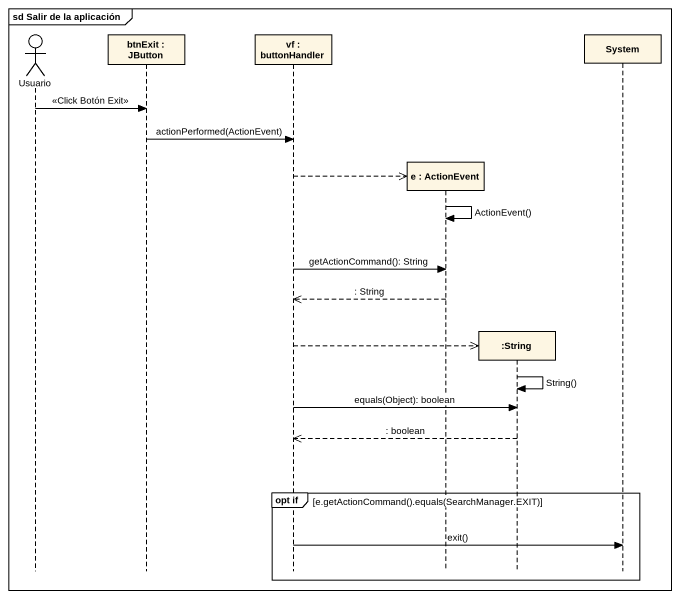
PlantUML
@startuml
mainframe sd Salir de la aplicación
hide footbox
actor Usuario
participant "btnExit : JButton" as btnExit
participant "vf : buttonHandler" as vf
participant "e : ActionEvent" as e
participant ":String" as String
participant System

Usuario -> btnExit : <<Click Botón Exit>>
btnExit -> vf : actionPerformed(ActionEvent)
vf -->> e **
e -> e : ActionEvent()
vf -> e : getActionCommand(): String
e -->> vf : : String
vf -->> String **
String -> String : String()
vf -> String : equals(Object): boolean
String -->> vf : : boolean
group opt if [e.getActionCommand().equals(SearchManager.EXIT)]
  vf -> System : exit()
end
@enduml
